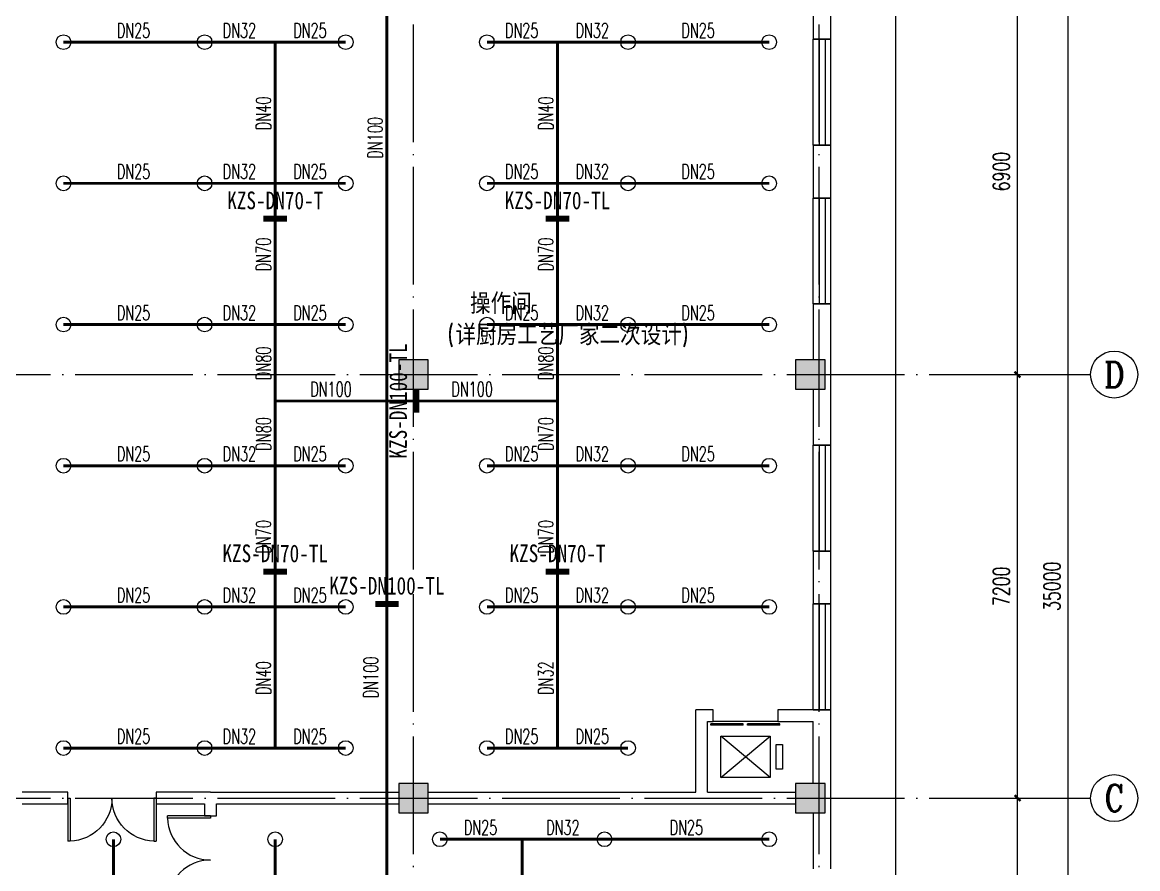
# Model space of a CAD drawing. Extents: x 1475400 to 1714963, y -629303 to -315532.
# Drawn here: x 1622495 to 1641461, y -388112 to -373725 of the extents above; entities that cross this region are included whole.
import ezdxf
from ezdxf.enums import TextEntityAlignment as Align

# ---------------------------------------------------------------- set-up
doc = ezdxf.new("R2010")
doc.units = 0
doc.header["$LTSCALE"] = 1000
doc.linetypes.add('DOTE', pattern=[2.42, 2, -0.2, 0.02, -0.2])
for name, color, linetype in [('A-ANNO-DIMS', 3, 'Continuous'), ('AXIS', 3, 'Continuous'), ('AXIS_TEXT', 7, 'Continuous'), ('COLUMN', 255, 'Continuous'), ('DOOR_FIRE', 4, 'Continuous'), ('EVTR', 2, 'Continuous'), ('P-SPRN-IDEN', 4, 'Continuous'), ('P-SPRN-NAZL', 3, 'Continuous'), ('P-SPRN-PIPE', 6, 'Continuous'), ('PUB_DIM', 3, 'Continuous'), ('PUB_HATCH', 8, 'Continuous'), ('PUB_TEXT', 7, 'Continuous'), ('WALL', 2, 'Continuous'), ('WINDOW', 4, 'Continuous'), ('建筑底图', 7, 'Continuous'), ('抗震支吊架', 2, 'Continuous')]:
    doc.layers.add(name, color=color, linetype=linetype)
doc.layers.add('DOTE', color=8, linetype='DOTE', lineweight=9)
doc.styles.add('_TCH_AXIS', font='COMPLEX', dxfattribs={"bigfont": 'GBCBIG'})
doc.styles.add('_TWT_PIPEDN', font='SIMPLEX', dxfattribs={"width": 0.8, "height": 2.5, "bigfont": 'HZTXT'})
doc.styles.add('A_DIM_T3', font='SIMPLEX', dxfattribs={"width": 0.7, "bigfont": 'HZ'})
doc.styles.add('COMPLEX', font='COMPLEX')
doc.styles.add('kzcad', font='', dxfattribs={"width": 0.8})
doc.styles.get("Standard").update_dxf_attribs({"font": 'geniso.shx', "bigfont": 'hztxt.shx'})
doc.styles.get('kzcad').set_extended_font_data('SimSun')
doc.dimstyles.new('_TCH_ARCH&&100', dxfattribs={"dimtxt": 280, "dimasz": 100, "dimexe": 250, "dimexo": 300, "dimgap": 135, "dimtad": 1, "dimdec": 0, "dimzin": 0, "dimdsep": 46, "dimtxsty": 'A_DIM_T3', "dimblk": 'ARCHTICK', "dimcen": 0.09, "dimclrt": 7, "dimazin": 2, "dimtfac": 1, "dimtdec": 0, "dimtix": 1, "dimtmove": 2, "dimatfit": 3, "dimfxl": 150, "dimtolj": 1, "dimtzin": 0, "dimarcsym": 0})

# ---------------------------------------------------------------- blocks, each defined once
blk = doc.blocks.new('_ArchTick')
at = {"color": 0, "linetype": 'ByBlock', "const_width": 0.4}
blk.add_lwpolyline([(-0.5, -0.5), (0.5, 0.5)], dxfattribs=at)
blk = doc.blocks.new('*D210')
at = {"layer": 'A-ANNO-DIMS', "color": 0, "lineweight": -2, "transparency": 16777216}
for p, q in [((1711586, -326348), (1712336, -326348)), ((1712086, -333248), (1712086, -326348)), ((1711586, -333248), (1712336, -333248))]:
    blk.add_line(p, q, dxfattribs=at)
at = {"layer": 'Defpoints', "color": 0, "transparency": 16777216}
for p in [(1711286, -326348), (1712086, -326348), (1711286, -333248)]:
    blk.add_point(p, dxfattribs=at)
at = {"layer": 'A-ANNO-DIMS', "color": 0, "lineweight": -2, "transparency": 16777216, "xscale": 100, "yscale": 100, "zscale": 100}
for p, rotation in [((1712086, -326348), 90), ((1712086, -333248), 270)]:
    blk.add_blockref('_ArchTick', p, dxfattribs=dict(at, rotation=rotation))
at = {"layer": 'A-ANNO-DIMS', "color": 7, "transparency": 16777216, "insert": (1711811, -329798), "char_height": 280, "attachment_point": 5, "rotation": 90, "style": 'A_DIM_T3'}
blk.add_mtext('\\A1;6900', dxfattribs=at)
blk = doc.blocks.new('*D211')
at = {"layer": 'A-ANNO-DIMS', "color": 0, "lineweight": -2, "transparency": 16777216}
for p, q in [((1711586, -319148), (1712336, -319148)), ((1712086, -326348), (1712086, -319148)), ((1711586, -326348), (1712336, -326348))]:
    blk.add_line(p, q, dxfattribs=at)
at = {"layer": 'Defpoints', "color": 0, "transparency": 16777216}
for p in [(1711286, -319148), (1712086, -319148), (1711286, -326348)]:
    blk.add_point(p, dxfattribs=at)
at = {"layer": 'A-ANNO-DIMS', "color": 0, "lineweight": -2, "transparency": 16777216, "xscale": 100, "yscale": 100, "zscale": 100}
for p, rotation in [((1712086, -319148), 90), ((1712086, -326348), 270)]:
    blk.add_blockref('_ArchTick', p, dxfattribs=dict(at, rotation=rotation))
at = {"layer": 'A-ANNO-DIMS', "color": 7, "transparency": 16777216, "insert": (1711811, -322748), "char_height": 280, "attachment_point": 5, "rotation": 90, "style": 'A_DIM_T3'}
blk.add_mtext('\\A1;7200', dxfattribs=at)
blk = doc.blocks.new('*D212')
at = {"layer": 'A-ANNO-DIMS', "color": 0, "lineweight": -2, "transparency": 16777216}
for p, q in [((1711586, -312248), (1712336, -312248)), ((1712086, -319148), (1712086, -312248)), ((1711586, -319148), (1712336, -319148))]:
    blk.add_line(p, q, dxfattribs=at)
at = {"layer": 'Defpoints', "color": 0, "transparency": 16777216}
for p in [(1711286, -312248), (1712086, -312248), (1711286, -319148)]:
    blk.add_point(p, dxfattribs=at)
at = {"layer": 'A-ANNO-DIMS', "color": 0, "lineweight": -2, "transparency": 16777216, "xscale": 100, "yscale": 100, "zscale": 100}
for p, rotation in [((1712086, -312248), 90), ((1712086, -319148), 270)]:
    blk.add_blockref('_ArchTick', p, dxfattribs=dict(at, rotation=rotation))
at = {"layer": 'A-ANNO-DIMS', "color": 7, "transparency": 16777216, "insert": (1711811, -315698), "char_height": 280, "attachment_point": 5, "rotation": 90, "style": 'A_DIM_T3'}
blk.add_mtext('\\A1;6900', dxfattribs=at)
blk = doc.blocks.new('*D215')
at = {"layer": 'Defpoints', "color": 0, "transparency": 16777216}
for p in [(1711286, -305248), (1712947, -305248), (1711286, -340248)]:
    blk.add_point(p, dxfattribs=at)
at = {"layer": 'PUB_DIM', "color": 0, "lineweight": -2, "transparency": 16777216}
for p, q in [((1711586, -305248), (1713197, -305248)), ((1712947, -340248), (1712947, -305248)), ((1711586, -340248), (1713197, -340248))]:
    blk.add_line(p, q, dxfattribs=at)
at = {"layer": 'PUB_DIM', "color": 0, "lineweight": -2, "transparency": 16777216, "xscale": 100, "yscale": 100, "zscale": 100}
for p, rotation in [((1712947, -305248), 90), ((1712947, -340248), 270)]:
    blk.add_blockref('_ArchTick', p, dxfattribs=dict(at, rotation=rotation))
at = {"layer": 'PUB_DIM', "color": 7, "transparency": 16777216, "insert": (1712672, -322748), "char_height": 280, "attachment_point": 5, "rotation": 90, "style": 'A_DIM_T3'}
blk.add_mtext('\\A1;35000', dxfattribs=at)
blk = doc.blocks.new('$WINLIB2D$00000001')
at = {"color": 0}
for points in [[(-0.5, 0.5), (-0.5, -0.5)], [(-0.5, 0.5), (0.5, 0.5)], [(0.5, -0.5), (0.5, 0.5)], [(0.5, 0.167), (-0.5, 0.167)], [(0.5, -0.167), (-0.5, -0.167)], [(-0.5, -0.5), (0.5, -0.5)]]:
    blk.add_lwpolyline(points, dxfattribs=at)
blk = doc.blocks.new('$DORLIB2D$00000127')
at = {"color": 0}
for points in [[(-0.533, 0.795), (-0.533, 0.69)], [(-0.033, 0.795), (-0.533, 0.795)], [(-0.033, 0.69), (-0.533, 0.69)], [(-0.033, 0.795), (-0.033, 0.69)], [(0.533, 0.795), (0.033, 0.795)], [(0.033, 0.795), (0.033, 0.69)], [(0.533, 0.69), (0.033, 0.69)], [(0.533, 0.795), (0.533, 0.69)], [(0.5, 0.5), (-0.5, 0.5)]]:
    blk.add_lwpolyline(points, dxfattribs=at)
blk = doc.blocks.new('$DorLib2D$00000002')
for p, q in [((-0.5, 0), (-0.5, 0.4875)), ((-0.475, 0.4875), (-0.5, 0.4875)), ((-0.475, 0), (-0.475, 0.4875)), ((0.475, 0), (0.475, 0.4875)), ((0.475, 0.4875), (0.5, 0.4875)), ((0.5, 0), (0.5, 0.4875)), ((-0.5, 0), (-0.475, 0)), ((0.5, 0), (0.475, 0))]:
    blk.add_line(p, q)
at = {"lineweight": 13}
for centre, start, end in [((-0.4875, 0), 0, 88.53072), ((0.4875, 0), 91.46928, 180)]:
    blk.add_arc(centre, 0.4875, start, end, dxfattribs=at)
blk = doc.blocks.new('_AXISO')
blk.add_circle((0, 0), 0.5)
at = {"layer": 'AXIS_TEXT', "style": 'COMPLEX', "width": 1.041667}
blk.add_attdef('A', text='', height=0.56, dxfattribs=at).set_placement((-0.25, -0.28), (0.25, -0.28), align=Align.FIT)
blk = doc.blocks.new('$TwtSys$00000125')
blk.add_circle((0, 0, 0), 1)
blk = doc.blocks.new('cDC')
at = {"layer": 'PUB_HATCH'}
for points in [[(1702063.9, -319398), (1702063.9, -318898), (1701563.9, -318898), (1701563.9, -319398)], [(1708813.9, -319398), (1708813.9, -318898), (1708313.9, -318898), (1708313.9, -319398)], [(1702063.9, -326598), (1702063.9, -326098), (1701563.9, -326098), (1701563.9, -326598)], [(1708813.9, -326598), (1708813.9, -326098), (1708313.9, -326098), (1708313.9, -326598)]]:
    blk.add_hatch(color=256, dxfattribs=at).paths.add_polyline_path(points)
blk.add_lwpolyline([(1710013.9, -312498), (1710013.9, -341448)])
at = {"layer": 'AXIS'}
for p, q in [((1711285.5, -319148), (1713329.9, -319148)), ((1711285.5, -326348), (1713329.9, -326348))]:
    blk.add_line(p, q, dxfattribs=at)
at = {"layer": 'COLUMN'}
for p, q in [((1702063.9, -318898), (1701563.9, -318898)), ((1701563.9, -318898), (1701563.9, -319398)), ((1702063.9, -319398), (1702063.9, -318898)), ((1708813.9, -318898), (1708313.9, -318898)), ((1708313.9, -318898), (1708313.9, -319398)), ((1708813.9, -319398), (1708813.9, -318898)), ((1701563.9, -319398), (1702063.9, -319398)), ((1708313.9, -319398), (1708813.9, -319398)), ((1702063.9, -326098), (1701563.9, -326098)), ((1701563.9, -326098), (1701563.9, -326598)), ((1702063.9, -326598), (1702063.9, -326098)), ((1708813.9, -326098), (1708313.9, -326098)), ((1708313.9, -326098), (1708313.9, -326598)), ((1708813.9, -326598), (1708813.9, -326098)), ((1701563.9, -326598), (1702063.9, -326598)), ((1708313.9, -326598), (1708813.9, -326598))]:
    blk.add_line(p, q, dxfattribs=at)
at = {"layer": 'DOTE'}
for p, q in [((1701813.9, -344239.7), (1701813.9, -301683.3)), ((1708713.9, -344239.7), (1708713.9, -301683.3)), ((1667024.4, -319148), (1711285.5, -319148)), ((1667024.4, -326348), (1711285.5, -326348))]:
    blk.add_line(p, q, dxfattribs=at)
at = {"layer": 'EVTR'}
for p, q in [((1707038.9, -325998), (1707878.9, -325298)), ((1707878.9, -325998), (1707038.9, -325298)), ((1707038.9, -325298), (1707878.9, -325298)), ((1707038.9, -325998), (1707038.9, -325298)), ((1707878.9, -325298), (1707878.9, -325998)), ((1707983.9, -325438), (1708088.9, -325438)), ((1707983.9, -325858), (1707983.9, -325438)), ((1708088.9, -325438), (1708088.9, -325858)), ((1707878.9, -325998), (1707038.9, -325998)), ((1708088.9, -325858), (1707983.9, -325858))]:
    blk.add_line(p, q, dxfattribs=at)
at = {"layer": 'WALL'}
for p, q in [((1708913.9, -313448), (1708913.9, -312248)), ((1708613.9, -312498), (1708613.9, -313448)), ((1708613.9, -313448), (1708913.9, -313448)), ((1708913.9, -315248), (1708613.9, -315248)), ((1708613.9, -315248), (1708613.9, -316148)), ((1708913.9, -316148), (1708913.9, -315248)), ((1708613.9, -316148), (1708913.9, -316148)), ((1708913.9, -317948), (1708613.9, -317948)), ((1708613.9, -317948), (1708613.9, -318898)), ((1708913.9, -319148), (1708913.9, -317948)), ((1708913.9, -320348), (1708913.9, -319148)), ((1708613.9, -319398), (1708613.9, -320348)), ((1708613.9, -320348), (1708913.9, -320348)), ((1708913.9, -322148), (1708613.9, -322148)), ((1708613.9, -322148), (1708613.9, -323048)), ((1708913.9, -323048), (1708913.9, -322148)), ((1708613.9, -323048), (1708913.9, -323048)), ((1706613.9, -326248), (1706613.9, -324848)), ((1706908.9, -324848), (1706613.9, -324848)), ((1706908.9, -325048), (1706908.9, -324848)), ((1708613.9, -324848), (1708008.9, -324848)), ((1708008.9, -324848), (1708008.9, -325048)), ((1708913.9, -324848), (1708613.9, -324848)), ((1708913.9, -324948), (1708913.9, -324848)), ((1706813.9, -326248), (1706813.9, -325048)), ((1706813.9, -325048), (1706908.9, -325048)), ((1708008.9, -325048), (1708613.9, -325048)), ((1708613.9, -326098), (1708613.9, -325048)), ((1708913.9, -326348), (1708913.9, -324948)), ((1695938.5, -326248), (1695163.9, -326248)), ((1695938.5, -326448), (1695938.5, -326248)), ((1698363.9, -326248), (1697438.5, -326248)), ((1697438.5, -326248), (1697438.5, -326448)), ((1698363.9, -326248), (1701563.9, -326248)), ((1702063.9, -326248), (1706613.9, -326248)), ((1706813.9, -326248), (1708313.9, -326248)), ((1708913.9, -327548), (1708913.9, -326348)), ((1695163.9, -326448), (1695938.5, -326448)), ((1697438.5, -326448), (1698263.9, -326448)), ((1698263.9, -326448), (1698263.9, -326651.4)), ((1698463.9, -326448), (1701563.9, -326448)), ((1698463.9, -326651.4), (1698463.9, -326448)), ((1702063.9, -326448), (1706713.9, -326448)), ((1706713.9, -326448), (1708313.9, -326448)), ((1698263.9, -326651.4), (1698463.9, -326651.4)), ((1708613.9, -326598), (1708613.9, -327548))]:
    blk.add_line(p, q, dxfattribs=at)
at = {"layer": 'AXIS'}
ref = blk.add_blockref('_AXISO', (1713729.9, -319148), dxfattribs=dict(at, xscale=800, yscale=800, zscale=800))
ref.add_attrib('A', 'D', dxfattribs={"layer": 'AXIS_TEXT', "height": 435.3, "style": '_TCH_AXIS'}).set_placement((1713553.7, -319365.7), (1713906, -319365.7), align=Align.FIT)
ref = blk.add_blockref('_AXISO', (1713729.9, -326348), dxfattribs=dict(at, xscale=800, yscale=800, zscale=800))
ref.add_attrib('A', 'C', dxfattribs={"layer": 'AXIS_TEXT', "height": 455.7, "style": '_TCH_AXIS'}).set_placement((1713567.1, -326575.9), (1713892.6, -326575.9), align=Align.FIT)
at = {"layer": 'DOOR_FIRE', "yscale": 1500, "zscale": 200}
for p, xscale, rotation in [((1696688.5, -326348), -1500, 180), ((1698363.9, -327401.4), 1500, 90)]:
    blk.add_blockref('$DorLib2D$00000002', p, dxfattribs=dict(at, xscale=xscale, rotation=rotation))
at = {"layer": 'WINDOW'}
for name, p, xscale, yscale, zscale, rotation in [('$WINLIB2D$00000001', (1708763.9, -314348), 1800, 300, 1800, 90), ('$WINLIB2D$00000001', (1708763.9, -317048), 1800, 300, 1800, 90), ('$WINLIB2D$00000001', (1708763.9, -321248), 1800, 300, 1800, 90), ('$WINLIB2D$00000001', (1708763.9, -323948), 1800, 300, 1800, 90), ('$DORLIB2D$00000127', (1707458.9, -324948), -1100, 200, 1100, 180)]:
    blk.add_blockref(name, p, dxfattribs=dict(at, xscale=xscale, yscale=yscale, zscale=zscale, rotation=rotation))
at = {"layer": 'PUB_TEXT'}
for s, p in [('操作间', (1702776.5, -318118)), ('(', (1702389.5, -318650)), ('详厨房工艺厂家二次设计', (1702529.5, -318650)), (')', (1706379.5, -318650))]:
    blk.add_text(s, height=350, dxfattribs=at).set_placement(p)
at = {"layer": 'A-ANNO-DIMS'}
for p1, p2, picture, middle in [((1711285.5, -319148), (1711285.5, -312248), '*D212', (1711810.5, -315698)), ((1711285.5, -326348), (1711285.5, -319148), '*D211', (1711810.5, -322748)), ((1711285.5, -333248), (1711285.5, -326348), '*D210', (1711810.5, -329798))]:
    dim = blk.add_aligned_dim(p1=p1, p2=p2, distance=-800, dimstyle='_TCH_ARCH&&100', dxfattribs=at)
    dim.commit()
    dim.dimension.update_dxf_attribs({"geometry": picture, "text_midpoint": middle})
at = {"layer": 'PUB_DIM'}
dim = blk.add_aligned_dim(p1=(1711285.5, -340248), p2=(1711285.5, -305248), distance=-1661, dimstyle='_TCH_ARCH&&100', dxfattribs=at)
dim.commit()
dim.dimension.update_dxf_attribs({"geometry": '*D215', "text_midpoint": (1712671.5, -322748)})

msp = doc.modelspace()

# ---------------------------------------------------------------- linework, layer by layer
at = {"layer": 'P-SPRN-PIPE', "color": 2, "const_width": 50}
for points in [[(1628694.6, -380162.2), (1628694.6, -371212.2)], [(1628694.6, -391212.2), (1628694.6, -380162.2)]]:
    msp.add_lwpolyline(points, dxfattribs=at)
at = {"layer": 'P-SPRN-PIPE', "const_width": 50}
for points in [[(1625594.6, -374062.2), (1623194.6, -374062.2)], [(1626794.6, -374062.2), (1625594.6, -374062.2)], [(1627994.6, -374062.2), (1626794.6, -374062.2)], [(1626794.6, -376462.2), (1626794.6, -374062.2)], [(1631594.6, -374062.2), (1630394.6, -374062.2)], [(1632794.6, -374062.2), (1631594.6, -374062.2)], [(1631594.6, -376462.2), (1631594.6, -374062.2)], [(1635194.6, -374062.2), (1632794.6, -374062.2)], [(1625594.6, -376462.2), (1623194.6, -376462.2)], [(1626794.6, -376462.2), (1625594.6, -376462.2)], [(1627994.6, -376462.2), (1626794.6, -376462.2)], [(1626794.6, -378862.2), (1626794.6, -376462.2)], [(1631594.6, -376462.2), (1630394.6, -376462.2)], [(1632794.6, -376462.2), (1631594.6, -376462.2)], [(1631594.6, -378862.2), (1631594.6, -376462.2)], [(1635194.6, -376462.2), (1632794.6, -376462.2)], [(1625594.6, -378862.2), (1623194.6, -378862.2)], [(1626794.6, -378862.2), (1625594.6, -378862.2)], [(1627994.6, -378862.2), (1626794.6, -378862.2)], [(1626794.6, -380162.2), (1626794.6, -378862.2)], [(1631594.6, -378862.2), (1630394.6, -378862.2)], [(1632794.6, -378862.2), (1631594.6, -378862.2)], [(1631594.6, -380162.2), (1631594.6, -378862.2)], [(1635194.6, -378862.2), (1632794.6, -378862.2)], [(1626794.6, -381262.2), (1626794.6, -380162.2)], [(1626794.6, -380162.2), (1628694.6, -380162.2)], [(1628694.6, -380162.2), (1631594.6, -380162.2)], [(1631594.6, -381262.2), (1631594.6, -380162.2)], [(1625594.6, -381262.2), (1623194.6, -381262.2)], [(1626794.6, -381262.2), (1625594.6, -381262.2)], [(1627994.6, -381262.2), (1626794.6, -381262.2)], [(1626794.6, -383662.2), (1626794.6, -381262.2)], [(1631594.6, -381262.2), (1630394.6, -381262.2)], [(1632794.6, -381262.2), (1631594.6, -381262.2)], [(1631594.6, -383662.2), (1631594.6, -381262.2)], [(1635194.6, -381262.2), (1632794.6, -381262.2)], [(1625594.6, -383662.2), (1623194.6, -383662.2)], [(1626794.6, -383662.2), (1625594.6, -383662.2)], [(1627994.6, -383662.2), (1626794.6, -383662.2)], [(1626794.6, -386062.2), (1626794.6, -383662.2)], [(1631594.6, -383662.2), (1630394.6, -383662.2)], [(1632794.6, -383662.2), (1631594.6, -383662.2)], [(1631594.6, -386062.2), (1631594.6, -383662.2)], [(1635194.6, -383662.2), (1632794.6, -383662.2)], [(1625594.6, -386062.2), (1623194.6, -386062.2)], [(1626794.6, -386062.2), (1625594.6, -386062.2)], [(1627994.6, -386062.2), (1626794.6, -386062.2)], [(1631594.6, -386062.2), (1630394.6, -386062.2)], [(1632794.6, -386062.2), (1631594.6, -386062.2)], [(1624044.6, -387612.2), (1624044.6, -390012.2)], [(1626794.6, -387612.2), (1626794.6, -390012.2)], [(1629594.6, -387612.2), (1630994.6, -387612.2)], [(1630994.6, -387612.2), (1630994.6, -390012.2)], [(1630994.6, -387612.2), (1632394.6, -387612.2)], [(1632394.6, -387612.2), (1635194.6, -387612.2)]]:
    msp.add_lwpolyline(points, dxfattribs=at)
at = {"layer": '抗震支吊架', "color": 2, "const_width": 100}
for points in [[(1626594.6, -377062.2), (1626994.6, -377062.2)], [(1631394.6, -377062.2), (1631794.6, -377062.2)], [(1629194.6, -380362.2), (1629194.6, -379962.2)], [(1626594.6, -383062.2), (1626994.6, -383062.2)], [(1631394.6, -383062.2), (1631794.6, -383062.2)], [(1628494.6, -383612.2), (1628894.6, -383612.2)]]:
    msp.add_lwpolyline(points, dxfattribs=at)

# ---------------------------------------------------------------- block references
at = {"layer": 'P-SPRN-NAZL', "xscale": 125, "yscale": 125, "zscale": 125}
for p in [(1623194.6, -374062.2), (1625594.6, -374062.2), (1627994.6, -374062.2), (1630394.6, -374062.2), (1632794.6, -374062.2), (1635194.6, -374062.2), (1623194.6, -376462.2), (1625594.6, -376462.2), (1627994.6, -376462.2), (1630394.6, -376462.2), (1632794.6, -376462.2), (1635194.6, -376462.2), (1623194.6, -378862.2), (1625594.6, -378862.2), (1627994.6, -378862.2), (1630394.6, -378862.2), (1632794.6, -378862.2), (1635194.6, -378862.2), (1623194.6, -381262.2), (1625594.6, -381262.2), (1627994.6, -381262.2), (1630394.6, -381262.2), (1632794.6, -381262.2), (1635194.6, -381262.2), (1623194.6, -383662.2), (1625594.6, -383662.2), (1627994.6, -383662.2), (1630394.6, -383662.2), (1632794.6, -383662.2), (1635194.6, -383662.2), (1623194.6, -386062.2), (1625594.6, -386062.2), (1627994.6, -386062.2), (1630394.6, -386062.2), (1632794.6, -386062.2), (1624044.6, -387612.2), (1626794.6, -387612.2), (1629594.6, -387612.2), (1632394.6, -387612.2), (1635194.6, -387612.2)]:
    msp.add_blockref('$TwtSys$00000125', p, dxfattribs=at)
at = {"layer": '建筑底图'}
msp.add_blockref('cDC', (-72669.3, -60564.2), dxfattribs=at)

# ---------------------------------------------------------------- texts
at = {"layer": 'P-SPRN-IDEN', "color": 251, "style": '_TWT_PIPEDN', "width": 0.64}
for s, p in [('DN25', (1624101.3, -373987.2)), ('DN32', (1625901.3, -373987.2)), ('DN25', (1627101.3, -373987.2)), ('DN25', (1630701.3, -373987.2)), ('DN32', (1631901.3, -373987.2)), ('DN25', (1633701.3, -373987.2)), ('DN25', (1624101.3, -376387.2)), ('DN32', (1625901.3, -376387.2)), ('DN25', (1627101.3, -376387.2)), ('DN25', (1630701.3, -376387.2)), ('DN32', (1631901.3, -376387.2)), ('DN25', (1633701.3, -376387.2)), ('DN25', (1624101.3, -378787.2)), ('DN32', (1625901.3, -378787.2)), ('DN25', (1627101.3, -378787.2)), ('DN25', (1630701.3, -378787.2)), ('DN32', (1631901.3, -378787.2)), ('DN25', (1633701.3, -378787.2)), ('DN25', (1624101.3, -381187.2)), ('DN32', (1625901.3, -381187.2)), ('DN25', (1627101.3, -381187.2)), ('DN25', (1630701.3, -381187.2)), ('DN32', (1631901.3, -381187.2)), ('DN25', (1633701.3, -381187.2)), ('DN25', (1624101.3, -383587.2)), ('DN32', (1625901.3, -383587.2)), ('DN25', (1627101.3, -383587.2)), ('DN25', (1630701.3, -383587.2)), ('DN32', (1631901.3, -383587.2)), ('DN25', (1633701.3, -383587.2)), ('DN25', (1624101.3, -385987.2)), ('DN32', (1625901.3, -385987.2)), ('DN25', (1627101.3, -385987.2)), ('DN25', (1630701.3, -385987.2)), ('DN25', (1631901.3, -385987.2)), ('DN25', (1630001.3, -387537.2)), ('DN32', (1631401.3, -387537.2)), ('DN25', (1633501.3, -387537.2))]:
    msp.add_text(s, height=250, dxfattribs=at).set_placement(p)
for s, p in [('DN40', (1626719.6, -375555.5)), ('DN40', (1631519.6, -375555.5)), ('DN40', (1626719.6, -385155.5)), ('DN32', (1631519.6, -385155.5))]:
    msp.add_text(s, height=250, rotation=90, dxfattribs=at).set_placement(p)
at = {"layer": 'P-SPRN-IDEN', "style": '_TWT_PIPEDN', "width": 0.64}
for s, p in [('DN100', (1628619.6, -376041.5)), ('DN70', (1626719.6, -377955.5)), ('DN70', (1631519.6, -377955.5)), ('DN80', (1626719.6, -379805.5)), ('DN80', (1631519.6, -379805.5)), ('DN80', (1626719.6, -381005.5)), ('DN70', (1631519.6, -381005.5)), ('DN70', (1626719.6, -382755.5)), ('DN70', (1631519.6, -382755.5)), ('DN100', (1628546.1, -385213.4))]:
    msp.add_text(s, height=250, rotation=90, dxfattribs=at).set_placement(p)
for p in [(1627390.3, -380087.2), (1629790.3, -380087.2)]:
    msp.add_text('DN100', height=250, dxfattribs=at).set_placement(p)
at = {"layer": '抗震支吊架', "color": 2, "style": 'kzcad', "width": 0.8}
for s, rotation, p in [('KZS-DN70-T', 359.88539, (1626794.6, -376902.2)), ('KZS-DN70-TL', 359.88539, (1631594.6, -376902.2)), ('KZS-DN100-TL', 89.88539, (1629034.6, -380162.2)), ('KZS-DN70-TL', 359.88539, (1626794.6, -382902.2)), ('KZS-DN70-T', 359.88539, (1631594.6, -382902.2)), ('KZS-DN100-TL', 359.88539, (1628694.6, -383452.2))]:
    msp.add_text(s, height=300, rotation=rotation, dxfattribs=at).set_placement(p, align=Align.CENTER)

doc.saveas('drawing.dxf')
